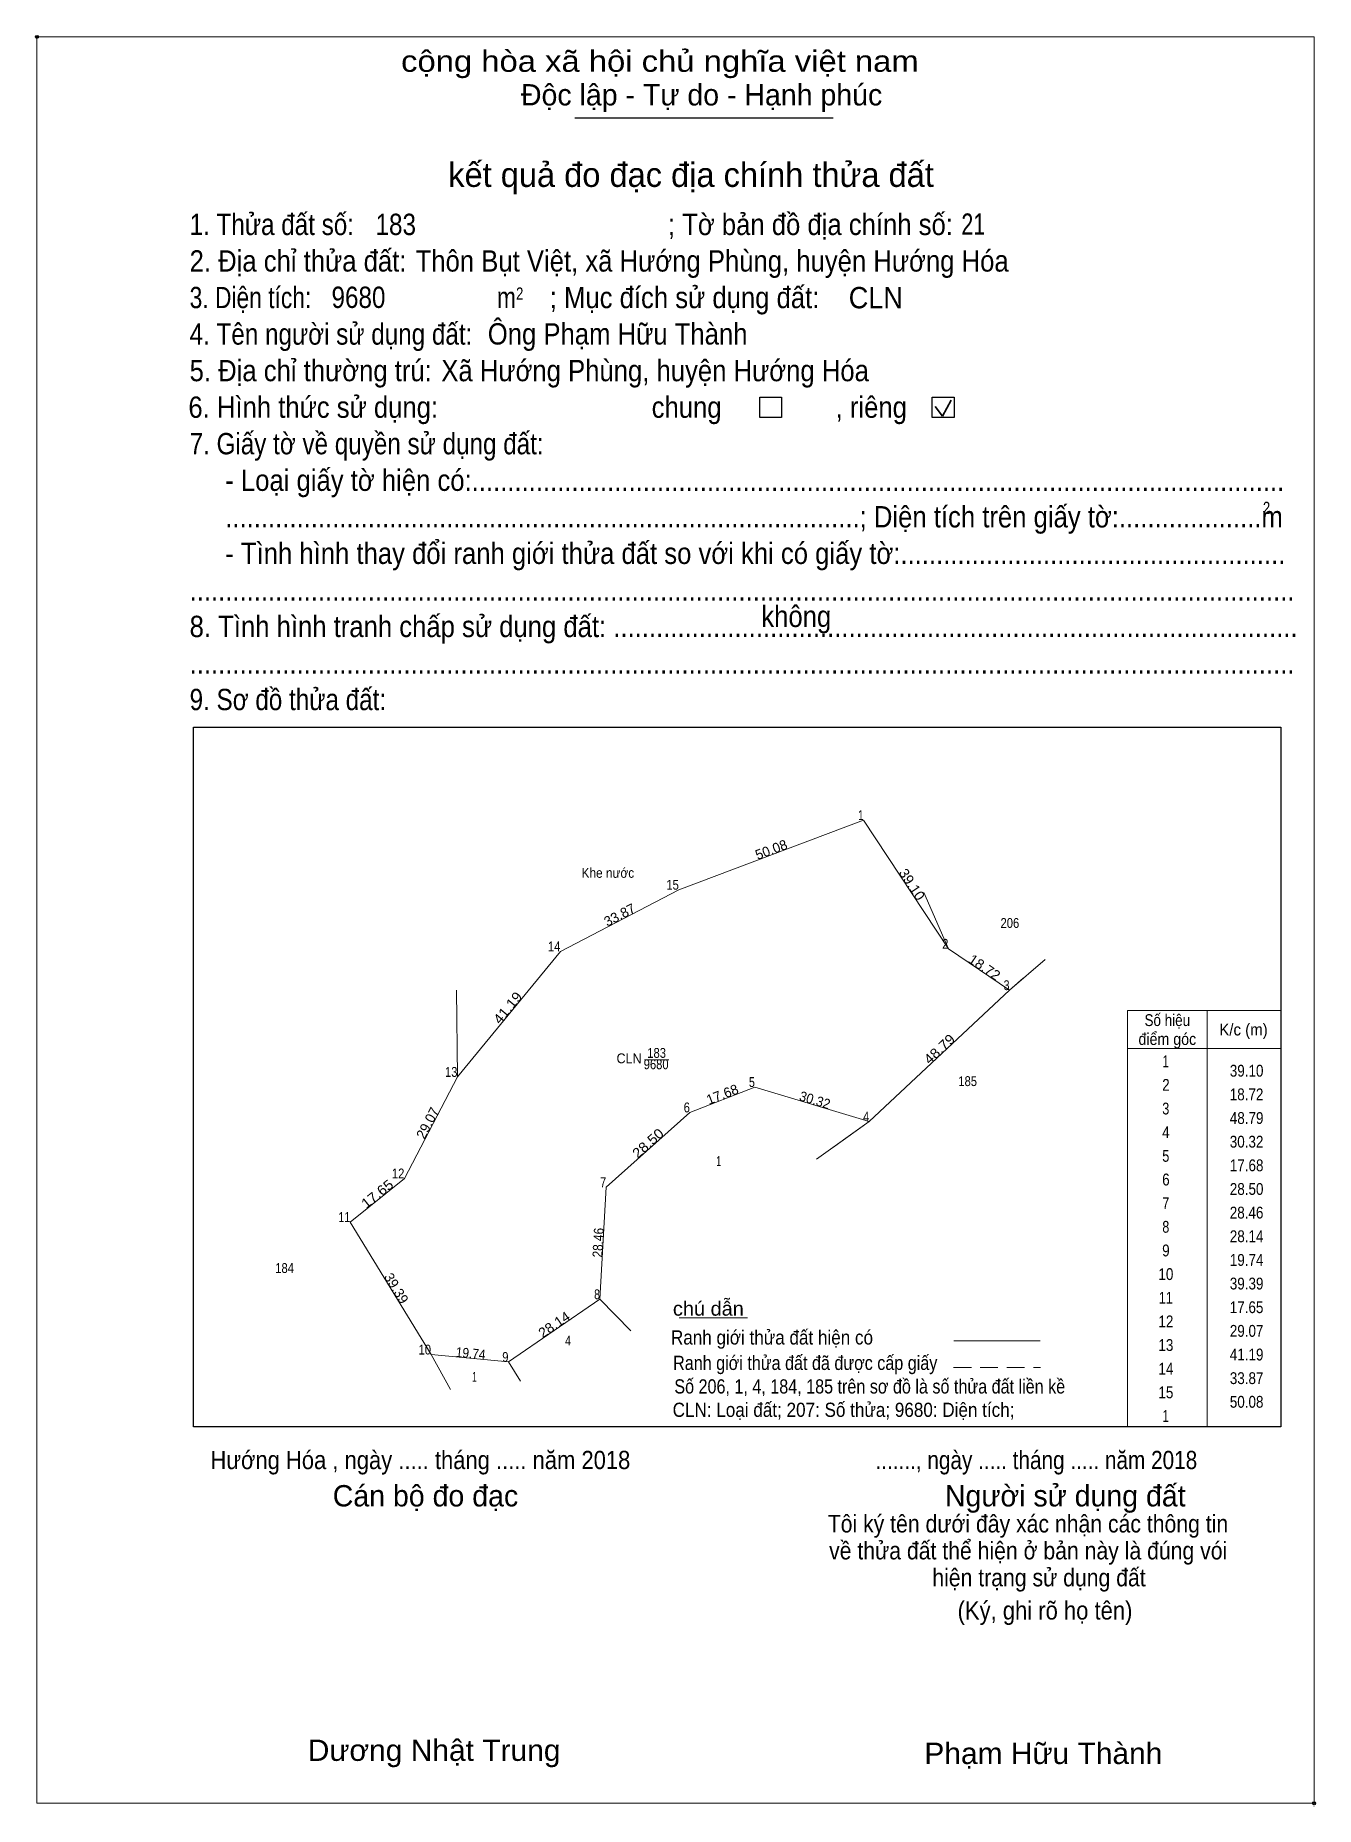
# Model space of a CAD drawing. Header units: metres. Extents: x 532908 to 534329, y 1851267 to 1852254.
# Drawn here: x 534004.1 to 534328.8, y 1851266.6 to 1851716 of the extents above.
import ezdxf
from ezdxf.enums import TextEntityAlignment as Align

# ---------------------------------------------------------------- set-up
doc = ezdxf.new("R2010")
doc.units = ezdxf.units.M
doc.header["$LTSCALE"] = 1.5
doc.header["$PDMODE"] = 32
doc.header["$PDSIZE"] = 0.75
doc.linetypes.add('MEDIUM_DASHED', pattern=[4.5, 3, -1.5])
for name, color, linetype, lineweight in [('1', 7, 'MEDIUM_DASHED', 13), ('10', 7, 'Continuous', 13), ('16', 7, 'Continuous', 13), ('17', 7, 'Continuous', 13), ('2', 7, 'Continuous', 25), ('6', 7, 'Continuous', 13), ('63', 7, 'Continuous', 13)]:
    doc.layers.add(name, color=color, linetype=linetype, lineweight=lineweight)

msp = doc.modelspace()

# ---------------------------------------------------------------- linework, layer by layer
at = {"layer": '1', "linetype": 'Continuous'}
msp.add_lwpolyline([(534214.17, 1851516.88), (534235.69, 1851484.24), (534251.19, 1851473.75), (534215.6, 1851440.38), (534186.58, 1851449.17), (534170.11, 1851442.73), (534148.85, 1851423.75), (534147.3, 1851395.33), (534124.08, 1851379.43), (534104.43, 1851381.3), (534083.91, 1851414.92), (534097.67, 1851425.98), (534111.14, 1851451.74), (534137.26, 1851483.59), (534167.3, 1851499.23)], close=True, dxfattribs=at)
at = {"layer": '10'}
for p, q in [((534251.19, 1851473.75), (534215.6, 1851440.38)), ((534251.19, 1851473.75), (534254.67, 1851476.75)), ((534215.6, 1851440.38), (534206.26, 1851433.73))]:
    msp.add_line(p, q, dxfattribs=at)
msp.add_lwpolyline([(534214.17, 1851516.88), (534235.69, 1851484.24), (534251.19, 1851473.75), (534215.6, 1851440.38), (534186.58, 1851449.17), (534170.11, 1851442.73), (534148.85, 1851423.75), (534147.3, 1851395.33), (534124.08, 1851379.43), (534104.43, 1851381.3), (534083.91, 1851414.92), (534097.67, 1851425.98), (534111.14, 1851451.74), (534137.26, 1851483.59), (534167.3, 1851499.23)], close=True, dxfattribs=at)
for points in [[(534254.67, 1851476.75), (534251.19, 1851473.75), (534235.69, 1851484.24), (534229.44, 1851498.51)], [(534104.43, 1851381.3), (534083.91, 1851414.92), (534097.67, 1851425.98), (534111.14, 1851451.74), (534110.89, 1851473.76)], [(534215.6, 1851440.38), (534186.58, 1851449.17), (534170.11, 1851442.73), (534148.85, 1851423.75), (534147.3, 1851395.33)], [(534147.3, 1851395.33), (534124.08, 1851379.43), (534104.43, 1851381.3)]]:
    msp.add_lwpolyline(points, dxfattribs=at)
at = {"layer": '16'}
for p, q in [((534251.19, 1851473.75), (534260.23, 1851481.55)), ((534202.21, 1851430.84), (534215.6, 1851440.38)), ((534147.3, 1851395.33), (534155.1, 1851387.33)), ((534104.43, 1851381.3), (534109.38, 1851372.43)), ((534124.08, 1851379.43), (534127.14, 1851374.53))]:
    msp.add_line(p, q, dxfattribs=at)
at = {"layer": '17'}
msp.add_line((534167.39, 1851390.64), (534184.76, 1851390.64), dxfattribs=at)
at = {"layer": '2'}
for p, q in [((534140.92, 1851695.04), (534206.45, 1851695.04)), ((534044.18, 1851540.5), (534320.03, 1851540.5)), ((534320.03, 1851540.5), (534320.03, 1851362.94))]:
    msp.add_line(p, q, dxfattribs=at)
at = {"layer": '2', "lineweight": 35}
for p, q in [((534232.31, 1851621.79), (534234.16, 1851619.4)), ((534234.16, 1851619.4), (534236.4, 1851623.41))]:
    msp.add_line(p, q, dxfattribs=at)
at = {"layer": '2', "lineweight": 13}
msp.add_lwpolyline([(534004.45, 1851715.59), (534328.47, 1851715.59), (534328.47, 1851267.44), (534004.45, 1851267.44)], close=True, dxfattribs=at)
at = {"layer": '2'}
for points in [[(534187.81, 1851624.19), (534193.37, 1851624.19), (534193.37, 1851619), (534187.81, 1851619)], [(534231.59, 1851624.19), (534237.15, 1851624.19), (534237.15, 1851619), (534231.59, 1851619)]]:
    msp.add_lwpolyline(points, close=True, dxfattribs=at)
msp.add_lwpolyline([(534320.03, 1851362.94), (534044.18, 1851362.94), (534044.18, 1851540.5)], dxfattribs=at)
for p in [(534004.45, 1851715.59), (534328.46, 1851267.44)]:
    msp.add_point(p, dxfattribs=at)
at = {"layer": '6'}
msp.add_line((534237.04, 1851384.74), (534258.97, 1851384.74), dxfattribs=at)
at = {"layer": '6', "linetype": 'MEDIUM_DASHED'}
msp.add_line((534237.01, 1851377.98), (534259.09, 1851377.98), dxfattribs=at)
at = {"layer": '63'}
for p, q in [((534301.31, 1851468.54), (534301.31, 1851362.94)), ((534301.31, 1851468.54), (534301.31, 1851362.94)), ((534158.61, 1851456.05), (534164.78, 1851456.05)), ((534281.15, 1851458.94), (534320.03, 1851458.94))]:
    msp.add_line(p, q, dxfattribs=at)
msp.add_lwpolyline([(534281.15, 1851468.54), (534320.03, 1851468.54), (534320.03, 1851362.94), (534281.15, 1851362.94)], close=True, dxfattribs=at)

# ---------------------------------------------------------------- texts
at = {"layer": '1'}
for s, width, p in [('CLN', 0.95, (534154.675, 1851455.19)), ('9680', 0.85, (534161.545, 1851453.68)), ('183', 0.85, (534161.67, 1851456.57))]:
    msp.add_text(s, height=2.5, dxfattribs=dict(at, width=width)).set_placement(p, align=Align.CENTER)
at = {"layer": '16'}
for s, width, p in [('Khe nước', 0.9, (534149.295, 1851502.25)), ('206', 0.85, (534251.28, 1851489.53)), ('185', 0.85, (534240.58, 1851449.41)), ('1', 0.65, (534177.41, 1851429.13)), ('184', 0.85, (534067.285, 1851401.98)), ('4', 0.8, (534139.19, 1851383.61)), ('1', 0.65, (534115.47, 1851374.4))]:
    msp.add_text(s, height=2.5, dxfattribs=dict(at, width=width)).set_placement(p, align=Align.CENTER)
at = {"layer": '2'}
for s, height, width, p in [('cộng hòa xã hội chủ nghĩa việt nam', 5.408, 1.15, (534096.84, 1851706.73)), ('1. Thửa đất số:', 5.408, 0.85, (534043.19, 1851665.32)), ('183', 5.41, 0.85, (534090.36, 1851665.32)), ('; Tờ bản đồ địa chính số:', 5.408, 0.9, (534164.54, 1851665.32)), ('21', 5.41, 0.75, (534238.98, 1851665.39)), ('2. Địa chỉ thửa đất:', 5.408, 0.9, (534043.19, 1851656.05)), ('Thôn Bụt Việt, xã Hướng Phùng, huyện Hướng Hóa', 5.41, 0.9, (534100.52, 1851656.05)), ('; Mục đích sử dụng đất:', 5.408, 0.9, (534134.56, 1851646.77)), ('3. Diện tích:', 5.408, 0.8, (534043.19, 1851646.77)), ('9680', 5.41, 0.85, (534079.19, 1851646.82)), ('m', 5.408, 0.8, (534121.16, 1851646.77)), ('2', 3.09, 0.8, (534126.02, 1851648.94)), ('CLN', 5.41, 0.95, (534210.4, 1851646.73)), ('Ông Phạm Hữu Thành', 5.41, 0.9, (534118.83, 1851637.54)), ('4. Tên người sử dụng đất:', 5.408, 0.85, (534043.19, 1851637.51)), ('5. Địa chỉ thường trú:', 5.408, 0.9, (534043.19, 1851628.23)), ('Xã Hướng Phùng, huyện Hướng Hóa', 5.41, 0.9, (534107.04, 1851628.23)), ('6. Hình thức sử dụng:', 5.408, 0.9, (534042.88, 1851618.95)), ('chung                , riêng', 5.408, 0.9, (534160.41, 1851618.95)), ('7. Giấy tờ về quyền sử dụng đất:', 5.408, 0.85, (534043.19, 1851609.69)), ('     - Loại giấy tờ hiện có:..................................................................................................................', 5.408, 0.9, (534043.19, 1851600.41)), ('     .........................................................................................; Diện tích trên giấy tờ:....................m', 5.408, 0.9, (534043.19, 1851591.14)), ('2', 3.09, 0.8, (534315.48, 1851594.55)), ('     - Tình hình thay đổi ranh giới thửa đất so với khi có giấy tờ:......................................................', 5.408, 0.9, (534043.19, 1851581.87)), ('...........................................................................................................................................................', 5.408, 0.9, (534043.19, 1851572.6)), ('8. Tình hình tranh chấp sử dụng đất: ................................................................................................', 5.408, 0.9, (534043.19, 1851563.32)), ('không', 5.409, 0.9, (534188.22, 1851565.88)), ('...........................................................................................................................................................', 5.408, 0.9, (534043.19, 1851554.06)), ('9. Sơ đồ thửa đất:', 5.408, 0.85, (534043.19, 1851544.78)), ('Hướng Hóa , ngày ..... tháng ..... năm 2018', 4.63, 0.9, (534048.48, 1851352.23)), ('......., ngày ..... tháng ..... năm 2018', 4.63, 0.85, (534217.19, 1851352.23)), ('(Ký, ghi rõ họ tên)', 4.636, 0.9, (534238.02, 1851314.06)), ('Dương Nhật Trung', 5.41, 1.05, (534073.17, 1851278.2)), ('Phạm Hữu Thành', 5.41, 1.05, (534229.58, 1851277.41))]:
    msp.add_text(s, height=height, dxfattribs=dict(at, width=width)).set_placement(p)
for s, height, p in [('Độc lập - Tự do - Hạnh phúc', 5.408, (534127.25, 1851698.2)), ('Cán bộ đo đạc', 5.409, (534079.5, 1851342.76)), ('Người sử dụng đất', 5.408, (534234.81, 1851342.76))]:
    msp.add_text(s, height=height, dxfattribs=at).set_placement(p)
for s, height, p in [('kết quả đo đạc địa chính thửa đất', 6.182, (534170.4, 1851677.53)), ('.', 1.546, (534328.445, 1851266.61))]:
    msp.add_text(s, height=height, dxfattribs=at).set_placement(p, align=Align.CENTER)
at = {"layer": '2', "width": 0.9}
for s, p in [('Tôi ký tên dưới đây xác nhận các thông tin', (534255.87, 1851336.15)), ('về thửa đất thể hiện ở bản này là đúng vói', (534255.925, 1851329.32)), ('hiện trạng sử dụng đất', (534258.67, 1851322.48))]:
    msp.add_text(s, height=4.468, dxfattribs=at).set_placement(p, align=Align.CENTER)
at = {"layer": '6'}
for s, width, p in [('chú dẫn', 1.05, (534165.8, 1851391.15)), ('Ranh giới thửa đất hiện có ', 0.9, (534165.3, 1851383.84)), ('Ranh giới thửa đất đã được cấp giấy', 0.85, (534165.85, 1851377.38)), ('Số 206, 1, 4, 184, 185 trên sơ đồ là số thửa đất liền kề', 0.85, (534166.16, 1851371.41)), ('CLN: Loại đất; 207: Số thửa; 9680: Diện tích;', 0.9, (534165.73, 1851365.48))]:
    msp.add_text(s, height=3.6, dxfattribs=dict(at, width=width)).set_placement(p)
at = {"layer": '63'}
for s, height, width, p in [(' 1', 2.5, 0.75, (534214.17, 1851516.88)), (' 15', 2.5, 0.85, (534167.3, 1851499.23)), (' 2', 2.5, 0.85, (534235.69, 1851484.24)), (' 14', 2.5, 0.85, (534137.26, 1851483.59)), (' 3', 2.5, 0.8, (534251.19, 1851473.75)), (' 13', 2.5, 0.85, (534111.14, 1851451.74)), (' 5', 2.5, 0.8, (534186.58, 1851449.17)), ('39.10', 3, 0.85, (534315.61, 1851451.8)), ('18.72', 3, 0.85, (534315.6, 1851445.8)), (' 6', 2.5, 0.85, (534170.11, 1851442.73)), (' 4', 2.5, 0.85, (534215.6, 1851440.38)), ('48.79', 3, 0.85, (534315.61, 1851439.8)), ('30.32', 3, 0.85, (534315.6, 1851433.8)), (' 12', 2.5, 0.85, (534097.67, 1851425.98)), ('17.68', 3, 0.85, (534315.61, 1851427.8)), (' 7', 2.5, 0.8, (534148.85, 1851423.75)), ('28.50', 3, 0.85, (534315.61, 1851421.8)), (' 11', 2.5, 0.8, (534083.91, 1851414.92)), ('28.46', 3, 0.85, (534315.6, 1851415.8)), ('28.14', 3, 0.85, (534315.61, 1851409.8)), ('19.74', 3, 0.85, (534315.61, 1851403.8)), (' 8', 2.5, 0.8, (534147.3, 1851395.33)), ('39.39', 3, 0.85, (534315.61, 1851397.8)), ('17.65', 3, 0.85, (534315.6, 1851391.8)), ('29.07', 3, 0.85, (534315.61, 1851385.8)), (' 10', 2.5, 0.85, (534104.43, 1851381.3)), (' 9', 2.5, 0.85, (534124.08, 1851379.43)), ('41.19', 3, 0.85, (534315.61, 1851379.8)), ('33.87', 3, 0.85, (534315.61, 1851373.8)), ('50.08', 3, 0.85, (534315.61, 1851367.8))]:
    msp.add_text(s, height=height, dxfattribs=dict(at, width=width)).set_placement(p, align=Align.RIGHT)
for s, rotation, p in [('50.08', 20.635, (534191.189, 1851508.221)), ('33.87', 27.503, (534152.858, 1851491.716)), ('17.68', 21.356, (534178.805, 1851446.134)), ('29.07', 62.395, (534104.704, 1851439.446)), ('39.39', 301.398, (534094.569, 1851397.456))]:
    msp.add_text(s, height=2.5, rotation=rotation, dxfattribs=at).set_placement(p, align=Align.CENTER)
for s, rotation, width, p in [('39.10', 303.397, 1.05, (534225.381, 1851499.873)), ('18.72', 325.911, 1.05, (534244.144, 1851478.513)), ('41.19', 50.645, 1.1, (534124.852, 1851468.467)), ('48.79', 43.156, 1.1, (534234.26, 1851457.872)), ('30.32', 343.149, 0.95, (534201.463, 1851444.659)), ('28.50', 41.757, 1.1, (534160.308, 1851433.978)), ('17.65', 38.792, 1.1, (534091.577, 1851421.085)), ('28.46', 86.878, 0.9, (534148.071, 1851409.617)), ('28.14', 34.402, 1.05, (534136.389, 1851387.863)), ('19.74', 354.564, 0.9, (534114.382, 1851380.355))]:
    msp.add_text(s, height=2.5, rotation=rotation, dxfattribs=dict(at, width=width)).set_placement(p, align=Align.CENTER)
for s, width, p in [('Số hiệu', 0.85, (534291.225, 1851464.64)), ('K/c (m)', 0.95, (534310.55, 1851462.24)), ('điểm góc', 0.9, (534291.23, 1851459.84)), (' 1', 0.75, (534290.39, 1851454.2)), (' 2', 0.85, (534290.4, 1851448.2)), (' 3', 0.8, (534290.395, 1851442.2)), (' 4', 0.85, (534290.39, 1851436.2)), (' 5', 0.8, (534290.39, 1851430.2)), (' 6', 0.85, (534290.4, 1851424.2)), (' 7', 0.8, (534290.395, 1851418.2)), (' 8', 0.8, (534290.395, 1851412.2)), (' 9', 0.85, (534290.395, 1851406.2)), (' 10', 0.85, (534290.39, 1851400.2)), (' 11', 0.8, (534290.39, 1851394.2)), (' 12', 0.85, (534290.39, 1851388.2)), (' 13', 0.85, (534290.385, 1851382.2)), (' 14', 0.85, (534290.39, 1851376.2)), (' 15', 0.85, (534290.39, 1851370.2)), (' 1', 0.75, (534290.39, 1851364.2))]:
    msp.add_text(s, height=3, dxfattribs=dict(at, width=width)).set_placement(p, align=Align.CENTER)

doc.saveas('drawing.dxf')
